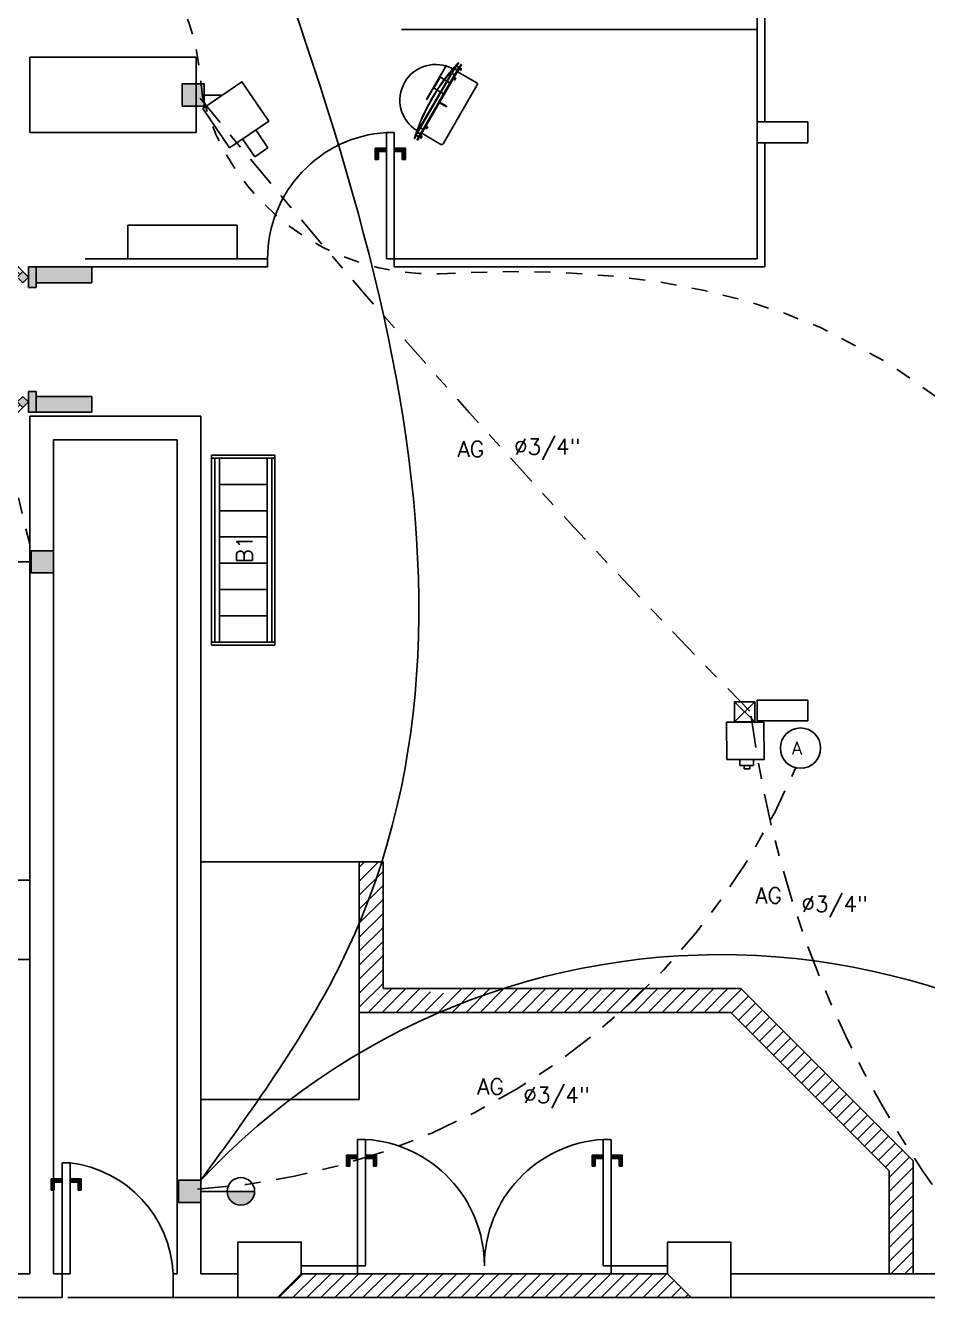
# Model space of a CAD drawing. Extents: x 16 to 124, y 36 to 90.
# Drawn here: x 51.99 to 57.68, y 36.62 to 44.65 of the extents above; entities that cross this region are included whole.
import ezdxf

# ---------------------------------------------------------------- set-up
doc = ezdxf.new("R2010")
doc.units = 0
doc.header["$LTSCALE"] = 0.02
for name, pattern in [('DASHDOT', [1, 0.5, -0.25, 0, -0.25]), ('DASHED2', [0.375, 0.25, -0.125]), ('HIDDEN', [0.375, 0.25, -0.125])]:
    doc.linetypes.add(name, pattern=pattern)
doc.layers.get('0').update_dxf_attribs({"linetype": 'CONTINUOUS'})
for name, color, linetype in [('ACESSORIOS', 6, 'CONTINUOUS'), ('ALARME', 2, 'DASHDOT'), ('ARQUITETURA20', 1, 'CONTINUOUS'), ('BLOCOS', 1, 'CONTINUOUS'), ('CAIXAS', 7, 'CONTINUOUS'), ('CAN-SENSOR', 9, 'DASHED2'), ('CANALETAS', 4, 'CONTINUOUS'), ('CODIGO', 6, 'CONTINUOUS'), ('CONDUL', 5, 'CONTINUOUS'), ('DIVISORIA', 5, 'CONTINUOUS'), ('DIVTETO', 5, 'CONTINUOUS'), ('ESQUAD-SOLID', 6, 'CONTINUOUS'), ('ESQUADRIA', 1, 'CONTINUOUS'), ('ESQUADRIA-F', 6, 'CONTINUOUS'), ('ESQUADRIAS', 1, 'CONTINUOUS'), ('ESQUADRIAS-F', 2, 'CONTINUOUS'), ('ESQUADRIAS-G', 1, 'CONTINUOUS'), ('LE', 5, 'CONTINUOUS'), ('MESAS', 1, 'CONTINUOUS'), ('PAREDES', 7, 'CONTINUOUS'), ('PELICULA', 252, 'CONTINUOUS'), ('PISO', 6, 'CONTINUOUS'), ('SINAL', 1, 'CONTINUOUS'), ('SUBPORTICO', 6, 'CONTINUOUS'), ('TOMADAS30', 5, 'CONTINUOUS')]:
    doc.layers.add(name, color=color, linetype=linetype)
doc.styles.add('ROMANS', font='simplex.shx')
pattern_1 = [(45, (32.219845, 42.122923), (-0.04419417, 0.04419417), [])]

# ---------------------------------------------------------------- blocks, each defined once
blk = doc.blocks.new('B1')
at = {"layer": 'MESAS'}
for p, q in [((-0.02, 0), (1.18, 0)), ((-0.02, 0), (-0.02, -0.4)), ((0, 0), (0, -0.4)), ((0, -0.02), (1.16, -0.02)), ((0, -0.05), (1.16, -0.05)), ((0.1657, -0.05), (0.1657, -0.35)), ((0.3314, -0.05), (0.3314, -0.35)), ((0.4971, -0.05), (0.4971, -0.35)), ((0.6629, -0.05), (0.6629, -0.35)), ((0.8286, -0.05), (0.8286, -0.35)), ((0.9943, -0.05), (0.9943, -0.35)), ((1.16, 0), (1.16, -0.4)), ((1.18, 0), (1.18, -0.4)), ((-0.02, -0.4), (1.18, -0.4)), ((0, -0.35), (1.16, -0.35)), ((0, -0.38), (1.16, -0.38))]:
    blk.add_line(p, q, dxfattribs=at)
at = {"layer": 'CODIGO', "style": 'ROMANS'}
blk.add_text('B1', height=0.1, dxfattribs=at).set_placement((0.497, -0.2579))
blk = doc.blocks.new('PORTA-GIRA')
at = {"layer": 'ESQUAD-SOLID'}
h = blk.add_hatch(color=256, dxfattribs=at)
h.paths.add_polyline_path([(0.1, 2.1667), (0.0646, 2.2021), (0.0293, 2.1667), (0.0646, 2.1314)])
h.paths.add_polyline_path([(-0.3718, 1.695), (-0.4071, 1.7303), (-0.4571, 1.6803), (-0.4571, 1.6096), (-0.4071, 1.6096), (-0.4071, 1.6596)])
h.paths.add_polyline_path([(0.4786, 2.1008, 0.012502), (0.4386, 2.1008), (0.4386, 2.001), (0.4786, 2.001)])
h.paths.add_polyline_path([(0.8525, 2.2021), (0.8172, 2.1667), (0.8525, 2.1314), (0.8879, 2.1667)])
h.paths.add_polyline_path([(1.3743, 1.6803), (1.3389, 1.7157), (1.3036, 1.6803), (1.3243, 1.6596), (1.3243, 1.6096), (1.3743, 1.6096)])
h.paths.add_polyline_path([(1.3743, 0.9925), (1.3243, 0.9925), (1.3243, 0.9425), (1.2889, 0.9071), (1.3243, 0.8718), (1.3743, 0.9218)])
h.paths.add_polyline_path([(0.8525, 0.4707), (0.8172, 0.4354), (0.8525, 0.4), (0.8879, 0.4354)])
h.paths.add_polyline_path([(0.0646, 0.4707), (0.0293, 0.4354), (0.0646, 0.4), (0.1, 0.4354)])
h.paths.add_polyline_path([(-0.3718, 0.9071), (-0.4071, 0.9425), (-0.4071, 0.9925), (-0.4571, 0.9925), (-0.4571, 0.9218), (-0.4071, 0.8718)])
h.paths.add_polyline_path([(-0.1376, 0.9337), (-0.1576, 0.9684), (-0.244, 0.9185, 0.012502), (-0.224, 0.8838)])
h.paths.add_polyline_path([(1.0748, 0.9684), (1.0548, 0.9337), (1.1412, 0.8838, 0.012502), (1.1612, 0.9185)])
h.paths.add_polyline_path([(0.5586, 1.301, 1), (0.3586, 1.301, 1)])
h.paths.add_polyline_path([(0.1, 0.35), (0, 0.35), (0, 0), (0.1, 0)])
h.paths.add_polyline_path([(0.13, 0.4), (0.0646, 0.4), (0, 0.4), (0, 0.35), (0.1, 0.35), (0.13, 0.35)])
h.paths.add_polyline_path([(0.9172, 0.4), (0.8172, 0.4), (0.7872, 0.4), (0.7872, 0.35), (0.8172, 0.35), (0.9172, 0.35)])
h.paths.add_polyline_path([(0.9172, 0.35), (0.8172, 0.35), (0.8172, 0), (0.9172, 0)])
h.paths.add_polyline_path([(0.4786, 1.4376), (0.4386, 1.4376), (0.4386, 1.399, -0.101021), (0.4786, 1.399)])
h.paths.add_polyline_path([(0.5869, 1.2501), (0.5534, 1.2694, -0.101021), (0.5334, 1.2347), (0.5669, 1.2154)])
h.paths.add_polyline_path([(0.3637, 1.2694), (0.3303, 1.2501), (0.3503, 1.2154), (0.3837, 1.2347, -0.101021)])
at = {"layer": 'ESQUADRIA'}
for p, q in [((0.0293, 2.1667), (0.0646, 2.2021)), ((0.0646, 2.2021), (0.1, 2.1667)), ((0.8525, 2.2021), (0.8172, 2.1667)), ((0.8525, 2.2021), (0.8879, 2.1667)), ((-0.3894, 1.7127), (0.047, 2.149)), ((0.0293, 2.1667), (0.0646, 2.1314)), ((0.0646, 2.1314), (0.1, 2.1667)), ((0.4386, 2.001), (0.4386, 2.101)), ((0.4386, 2.101), (0.4786, 2.101)), ((0.4786, 2.001), (0.4786, 2.101)), ((0.8172, 2.1667), (0.8525, 2.1314)), ((0.8879, 2.1667), (0.8525, 2.1314)), ((1.3212, 1.698), (0.8702, 2.149)), ((0.4386, 2.001), (0.4786, 2.001)), ((0.4586, 1.4376), (0.4586, 2.001)), ((-0.4071, 1.7303), (-0.4571, 1.6803)), ((-0.4071, 1.7303), (-0.3718, 1.695)), ((-0.3718, 1.695), (-0.4071, 1.6596)), ((1.3389, 1.7157), (1.3036, 1.6803)), ((1.3389, 1.7157), (1.3743, 1.6803)), ((-0.4571, 1.6803), (-0.4571, 1.6096)), ((-0.4071, 1.6096), (-0.4571, 1.6096)), ((-0.4321, 1.6096), (-0.4321, 0.9925)), ((-0.4071, 1.6596), (-0.4071, 1.6096)), ((1.3036, 1.6803), (1.3243, 1.6596)), ((1.3243, 1.6096), (1.3243, 1.6596)), ((1.3243, 1.6096), (1.3743, 1.6096)), ((1.3493, 0.9925), (1.3493, 1.6096)), ((1.3743, 1.6096), (1.3743, 1.6803)), ((0.4786, 1.4376), (0.4386, 1.4376)), ((0.4386, 1.399), (0.4386, 1.4376)), ((0.4786, 1.399), (0.4786, 1.4376)), ((0.3403, 1.2327), (-0.1476, 0.951)), ((0.3637, 1.2694), (0.3303, 1.2501)), ((0.3303, 1.2501), (0.3503, 1.2154)), ((0.3837, 1.2347), (0.3503, 1.2154)), ((0.5334, 1.2347), (0.5669, 1.2154)), ((0.5534, 1.2694), (0.5869, 1.2501)), ((0.5669, 1.2154), (0.5869, 1.2501)), ((0.5769, 1.2327), (1.0648, 0.951)), ((-0.4571, 0.9925), (-0.4571, 0.9218)), ((-0.4071, 0.9925), (-0.4571, 0.9925)), ((-0.4071, 0.9925), (-0.4071, 0.9425)), ((-0.1576, 0.9684), (-0.2442, 0.9184)), ((-0.1576, 0.9684), (-0.1376, 0.9337)), ((1.0548, 0.9337), (1.0748, 0.9684)), ((1.0748, 0.9684), (1.1614, 0.9184)), ((1.3243, 0.9425), (1.3243, 0.9925)), ((1.3243, 0.9925), (1.3743, 0.9925)), ((1.3743, 0.9218), (1.3743, 0.9925)), ((-0.4071, 0.8718), (-0.4571, 0.9218)), ((-0.3718, 0.9071), (-0.4071, 0.9425)), ((-0.3718, 0.9071), (-0.4071, 0.8718)), ((-0.3894, 0.8894), (0.047, 0.453)), ((-0.2442, 0.9184), (-0.2242, 0.8837)), ((-0.1376, 0.9337), (-0.2242, 0.8837)), ((0.8702, 0.453), (1.3066, 0.8894)), ((1.0548, 0.9337), (1.1414, 0.8837)), ((1.1414, 0.8837), (1.1614, 0.9184)), ((1.2889, 0.9071), (1.3243, 0.9425)), ((1.2889, 0.9071), (1.3243, 0.8718)), ((1.3243, 0.8718), (1.3743, 0.9218)), ((0.0646, 0.4707), (0.0293, 0.4354)), ((0.0646, 0.4), (0.0293, 0.4354)), ((0.1, 0.4354), (0.0646, 0.4707)), ((0.1, 0.4354), (0.0646, 0.4)), ((0.8172, 0.4354), (0.8525, 0.4707)), ((0.8172, 0.4354), (0.8525, 0.4)), ((0.8525, 0.4707), (0.8879, 0.4354)), ((0.8525, 0.4), (0.8879, 0.4354)), ((0, 0), (0, 0.4)), ((0, 0.4), (0.1, 0.4)), ((0, 0.35), (0.1, 0.35)), ((0.0646, 0.4), (0.13, 0.4)), ((0.1, 0), (0.1, 0.35)), ((0.1, 0.35), (0.13, 0.35)), ((0.13, 0.35), (0.13, 0.4)), ((0.7872, 0.35), (0.7872, 0.4)), ((0.8525, 0.4), (0.7872, 0.4)), ((0.8172, 0.35), (0.7872, 0.35)), ((0.8172, 0.4), (0.9172, 0.4)), ((0.8172, 0), (0.8172, 0.35)), ((0.8172, 0.35), (0.9172, 0.35)), ((0.9172, 0), (0.9172, 0.4)), ((0, 0), (0.1, 0)), ((0.8172, 0), (0.9172, 0))]:
    blk.add_line(p, q, dxfattribs=at)
blk.add_circle((0.4586, 1.301), 0.1, dxfattribs=at)
at = {"layer": 'ESQUADRIA-F'}
for p, q in [((-0.4071, 1.7303), (0.0293, 2.1667)), ((-0.3718, 1.695), (0.0646, 2.1314)), ((1.3036, 1.6803), (0.8525, 2.1314)), ((1.3389, 1.7157), (0.8879, 2.1667)), ((0.4386, 2.001), (0.4386, 1.4376)), ((0.4786, 2.001), (0.4786, 1.4376)), ((-0.4571, 1.6096), (-0.4571, 0.9925)), ((-0.4071, 1.6096), (-0.4071, 0.9925)), ((1.3243, 0.9925), (1.3243, 1.6096)), ((1.3743, 0.9925), (1.3743, 1.6096)), ((-0.1576, 0.9684), (0.3303, 1.2501)), ((-0.1376, 0.9337), (0.3503, 1.2154)), ((0.5669, 1.2154), (1.0548, 0.9337)), ((0.5869, 1.2501), (1.0748, 0.9684)), ((-0.3718, 0.9071), (0.0646, 0.4707)), ((0.8525, 0.4707), (1.2889, 0.9071)), ((-0.4071, 0.8718), (0.0293, 0.4354)), ((0.8879, 0.4354), (1.3243, 0.8718))]:
    blk.add_line(p, q, dxfattribs=at)
at = {"layer": 'PISO', "linetype": 'HIDDEN'}
blk.add_circle((0.4586, 1.301), 0.8, dxfattribs=at)
blk = doc.blocks.new('A$C7B783AE8')
at = {"layer": 'ESQUADRIAS-F'}
blk.add_arc((-0.0332, 0.7376), 0.7384, 272.57372, 353.18409, dxfattribs=at)
at = {"layer": 'ESQUADRIAS-G'}
for p, q in [((0.5284, 0.75), (0.5284, 0.77)), ((0.5284, 0.77), (0.5984, 0.77)), ((0.5284, 0.75), (0.5784, 0.75)), ((0.5784, 0.7), (0.5784, 0.75)), ((0.5984, 0.7), (0.5984, 0.77)), ((0, 0.7), (0.7, 0.7)), ((0, 0.65), (0, 0.7)), ((0, 0.65), (0.7, 0.65)), ((0.5784, 0.65), (0.5784, 0.6)), ((0.5984, 0.65), (0.5984, 0.58)), ((0.7, 0.65), (0.7, 0.7)), ((0.5284, 0.6), (0.5784, 0.6)), ((0.5284, 0.6), (0.5284, 0.58)), ((0.5284, 0.58), (0.5984, 0.58))]:
    blk.add_line(p, q, dxfattribs=at)
for points in [[(0.5284, 0.75), (0.5784, 0.75), (0.5284, 0.77), (0.5984, 0.77)], [(0.5984, 0.7), (0.5984, 0.77), (0.5784, 0.7), (0.5784, 0.75)], [(0.5984, 0.58), (0.5984, 0.65), (0.5784, 0.6), (0.5784, 0.65)], [(0.5284, 0.58), (0.5984, 0.58), (0.5284, 0.6), (0.5784, 0.6)]]:
    blk.add_solid(points, dxfattribs=at)
blk = doc.blocks.new('SV')
at = {"layer": 'ACESSORIOS'}
blk.add_lwpolyline([(0, 0), (0, -0.5), (0.4, -0.5), (0.4, 0)], close=True, dxfattribs=at)
at = {"layer": 'CODIGO', "style": 'ROMANS'}
blk.add_text('SV', height=0.1, dxfattribs=at).set_placement((0.107, -0.3031))
blk = doc.blocks.new('A$C05567B69')
at = {"layer": 'ESQUADRIAS-F'}
blk.add_arc((0.8, 0), 0.8, 93.58332, 180, dxfattribs=at)
at = {"layer": 'ESQUADRIAS-G'}
for p, q in [((0.75, 0), (0.75, 0.7984)), ((0.75, 0.7984), (0.8, 0.7984)), ((0.8, 0), (0.8, 0.7984)), ((0.68, 0.6284), (0.68, 0.6984)), ((0.75, 0.6984), (0.68, 0.6984)), ((0.7, 0.6284), (0.7, 0.6784)), ((0.75, 0.6784), (0.7, 0.6784)), ((0.8, 0.6984), (0.87, 0.6984)), ((0.8, 0.6784), (0.85, 0.6784)), ((0.85, 0.6284), (0.85, 0.6784)), ((0.87, 0.6284), (0.87, 0.6984)), ((0.7, 0.6284), (0.68, 0.6284)), ((0.85, 0.6284), (0.87, 0.6284)), ((0.75, 0), (0.8, 0))]:
    blk.add_line(p, q, dxfattribs=at)
for points in [[(0.68, 0.6984), (0.75, 0.6984), (0.7, 0.6784), (0.75, 0.6784)], [(0.68, 0.6284), (0.68, 0.6984), (0.7, 0.6284), (0.7, 0.6784)], [(0.8, 0.6984), (0.87, 0.6984), (0.8, 0.6784), (0.85, 0.6784)], [(0.85, 0.6284), (0.85, 0.6784), (0.87, 0.6284), (0.87, 0.6984)]]:
    blk.add_solid(points, dxfattribs=at)
blk = doc.blocks.new('A$C1F7A7F6D')
at = {"layer": 'SINAL'}
for p, q in [((0.0607, 0.4049), (0.4907, 0.4049)), ((0.0507, 0.2549), (0.0507, 0.3949)), ((0.5007, 0.2549), (0.5007, 0.3949)), ((0.0232, 0.2504), (0.0029, 0.2504)), ((0.0032, 0.2549), (0.5484, 0.2549)), ((0.0032, 0.2519), (0.0032, 0.2534)), ((0.0032, 0.2534), (0.5482, 0.2534)), ((0.0411, 0.2519), (0.0032, 0.2519)), ((0.0207, 0.2669), (0.0357, 0.2669)), ((0.0207, 0.2669), (0.0207, 0.2629)), ((0.0207, 0.2629), (0.0357, 0.2629)), ((0.0207, 0.2589), (0.0207, 0.2549)), ((0.0207, 0.2589), (0.0357, 0.2589)), ((0.0207, 0.2549), (0.0357, 0.2549)), ((0.0223, 0.2483), (0.0223, 0.2303)), ((0.0232, 0.2504), (0.0232, 0.2519)), ((0.0413, 0.2493), (0.0233, 0.2493)), ((0.0413, 0.2483), (0.0233, 0.2483)), ((0.0233, 0.2483), (0.0233, 0.2303)), ((0.0257, 0.251), (0.025, 0.2519)), ((0.0257, 0.2629), (0.0257, 0.2589)), ((0.0257, 0.2519), (0.0257, 0.2504)), ((0.0257, 0.2504), (0.0307, 0.2504)), ((0.0307, 0.2629), (0.0307, 0.2589)), ((0.0307, 0.2519), (0.0307, 0.2504)), ((0.0307, 0.251), (0.0315, 0.2519)), ((0.0357, 0.2669), (0.0357, 0.2629)), ((0.0357, 0.2589), (0.0357, 0.2549)), ((0.0426, 0.2493), (0.0413, 0.2493)), ((0.0413, 0.2483), (0.0413, 0.2303)), ((0.0423, 0.2483), (0.0423, 0.2303)), ((0.0441, 0.2504), (0.0426, 0.2504)), ((0.0426, 0.2247), (0.0426, 0.2504)), ((0.0426, 0.2293), (0.0426, 0.2504)), ((0.0441, 0.2244), (0.0441, 0.2504)), ((0.0777, 0.2493), (0.0441, 0.2493)), ((0.0507, 0.2493), (0.0507, 0.2534)), ((0.0777, 0.2263), (0.0777, 0.2523)), ((0.0957, 0.2523), (0.0777, 0.2523)), ((0.0777, 0.2493), (0.4737, 0.2493)), ((0.0907, 0.2669), (0.1057, 0.2669)), ((0.0907, 0.2669), (0.0907, 0.2629)), ((0.0907, 0.2629), (0.1057, 0.2629)), ((0.0907, 0.2589), (0.0907, 0.2549)), ((0.0907, 0.2589), (0.1057, 0.2589)), ((0.0907, 0.2549), (0.1057, 0.2549)), ((0.0957, 0.2525), (0.0949, 0.2534)), ((0.0957, 0.2629), (0.0957, 0.2589)), ((0.0957, 0.2534), (0.0957, 0.2504)), ((0.0957, 0.2504), (0.1007, 0.2504)), ((0.1007, 0.2629), (0.1007, 0.2589)), ((0.1007, 0.2534), (0.1007, 0.2504)), ((0.1007, 0.2525), (0.1015, 0.2534)), ((0.4506, 0.2523), (0.1007, 0.2523)), ((0.1057, 0.2669), (0.1057, 0.2629)), ((0.1057, 0.2589), (0.1057, 0.2549)), ((0.2742, 0.3049), (0.2772, 0.3049)), ((0.2742, 0.2549), (0.2742, 0.3049)), ((0.2772, 0.2549), (0.2772, 0.3049)), ((0.4456, 0.2669), (0.4456, 0.2629)), ((0.4606, 0.2669), (0.4456, 0.2669)), ((0.4606, 0.2629), (0.4456, 0.2629)), ((0.4456, 0.2589), (0.4456, 0.2549)), ((0.4606, 0.2589), (0.4456, 0.2589)), ((0.4606, 0.2549), (0.4456, 0.2549)), ((0.4506, 0.2525), (0.4499, 0.2534)), ((0.4506, 0.2629), (0.4506, 0.2589)), ((0.4506, 0.2534), (0.4506, 0.2504)), ((0.4556, 0.2504), (0.4506, 0.2504)), ((0.4556, 0.2629), (0.4556, 0.2589)), ((0.4556, 0.2525), (0.4564, 0.2534)), ((0.4556, 0.2534), (0.4556, 0.2504)), ((0.4737, 0.2523), (0.4556, 0.2523)), ((0.4606, 0.2669), (0.4606, 0.2629)), ((0.4606, 0.2589), (0.4606, 0.2549)), ((0.4737, 0.2263), (0.4737, 0.2523)), ((0.5072, 0.2493), (0.4737, 0.2493)), ((0.5007, 0.2493), (0.5007, 0.2534)), ((0.5072, 0.2504), (0.5087, 0.2504)), ((0.5072, 0.2244), (0.5072, 0.2504)), ((0.5087, 0.2247), (0.5087, 0.2504)), ((0.5087, 0.2293), (0.5087, 0.2504)), ((0.5101, 0.2493), (0.5087, 0.2493)), ((0.5091, 0.2483), (0.5091, 0.2303)), ((0.5101, 0.2493), (0.5281, 0.2493)), ((0.5101, 0.2483), (0.5281, 0.2483)), ((0.5101, 0.2483), (0.5101, 0.2303)), ((0.5102, 0.2519), (0.5482, 0.2519)), ((0.5306, 0.2669), (0.5156, 0.2669)), ((0.5156, 0.2669), (0.5156, 0.2629)), ((0.5306, 0.2629), (0.5156, 0.2629)), ((0.5156, 0.2589), (0.5156, 0.2549)), ((0.5306, 0.2589), (0.5156, 0.2589)), ((0.5306, 0.2549), (0.5156, 0.2549)), ((0.5206, 0.251), (0.5198, 0.2519)), ((0.5206, 0.2629), (0.5206, 0.2589)), ((0.5206, 0.2519), (0.5206, 0.2504)), ((0.5256, 0.2504), (0.5206, 0.2504)), ((0.5256, 0.2629), (0.5256, 0.2589)), ((0.5256, 0.251), (0.5264, 0.2519)), ((0.5256, 0.2519), (0.5256, 0.2504)), ((0.5281, 0.2483), (0.5281, 0.2303)), ((0.5282, 0.2504), (0.5282, 0.2519)), ((0.5282, 0.2504), (0.5484, 0.2504)), ((0.5291, 0.2483), (0.5291, 0.2303)), ((0.5306, 0.2669), (0.5306, 0.2629)), ((0.5306, 0.2589), (0.5306, 0.2549)), ((0.5482, 0.2519), (0.5482, 0.2534)), ((0.002, 0.2329), (0.0017, 0.2315)), ((0.0219, 0.2302), (0.0216, 0.2288)), ((0.0413, 0.2303), (0.0233, 0.2303)), ((0.0413, 0.2293), (0.0233, 0.2293)), ((0.0426, 0.2293), (0.0413, 0.2293)), ((0.0441, 0.2293), (0.0426, 0.2293)), ((0.0777, 0.2293), (0.0441, 0.2293)), ((0.0507, 0.225), (0.0507, 0.2293)), ((0.0507, 0.1749), (0.3007, 0.1749)), ((0.0507, 0.1734), (0.0507, 0.1749)), ((0.0507, 0.1734), (0.3007, 0.1734)), ((0.0777, 0.2293), (0.4737, 0.2293)), ((0.4737, 0.2263), (0.0777, 0.2263)), ((0.1357, 0.1992), (0.1357, 0.2263)), ((0.1357, 0.1749), (0.1357, 0.1992)), ((0.2157, 0.1769), (0.1357, 0.1769)), ((0.2157, 0.1992), (0.2157, 0.2263)), ((0.2157, 0.1749), (0.2157, 0.1992)), ((0.3007, 0.1734), (0.3007, 0.1749)), ((0.5072, 0.2293), (0.4737, 0.2293)), ((0.5007, 0.225), (0.5007, 0.2293)), ((0.5101, 0.2293), (0.5087, 0.2293)), ((0.5101, 0.2303), (0.5281, 0.2303)), ((0.5101, 0.2293), (0.5281, 0.2293)), ((0.5294, 0.2302), (0.5298, 0.2288)), ((0.5493, 0.2329), (0.5496, 0.2315))]:
    blk.add_line(p, q, dxfattribs=at)
at = {"layer": 'SINAL', "linetype": 'Continuous'}
for p, q in [((0.1357, 0.2263), (0.1357, 0.2493)), ((0.2157, 0.2263), (0.2157, 0.2493))]:
    blk.add_line(p, q, dxfattribs=at)
at = {"layer": 'SINAL'}
for centre, radius, start, end in [((0.0607, 0.3949), 0.01, 90, 180), ((0.4907, 0.3949), 0.01, 360, 90), ((0.0029, 0.2527), 0.00225, 90, 270), ((0.0233, 0.2483), 0.001, 90, 180), ((0.0411, 0.2504), 0.003, 0, 90), ((0.0411, 0.2504), 0.0015, 0, 90), ((0.0413, 0.2483), 0.001, 0, 90), ((0.5102, 0.2504), 0.003, 90, 180), ((0.5102, 0.2504), 0.0015, 90, 180), ((0.5101, 0.2483), 0.001, 90, 180), ((0.5281, 0.2483), 0.001, 0, 90), ((0.5484, 0.2527), 0.00225, 270, 90), ((0.0022, 0.2321), 0.00228, 87.22519, 247.84309), ((0.2753, 1.4722), 1.2722, 257.5301, 261.56597), ((0.2753, 1.4722), 1.2707, 257.5301, 261.55595), ((0.2761, 1.4722), 1.2692, 257.53008, 259.39915), ((0.2761, 1.4722), 1.2677, 257.53008, 258.434), ((0.0233, 0.2303), 0.001, 180, 270), ((0.0413, 0.2303), 0.001, 270, 360), ((0.0426, 0.2244), 0.0015, 259.46803, 0), ((0.2757, 0.225), 0.225, 180, 180.89106), ((0.2757, 0.225), 0.225, 181.28053, 358.75674), ((0.2753, 1.4722), 1.2707, 261.55595, 282.4699), ((0.2753, 1.4722), 1.2722, 261.56597, 282.4699), ((0.2757, 0.225), 0.225, 359.1462, 360), ((0.5087, 0.2244), 0.0015, 180, 245.32932), ((0.2753, 1.4722), 1.2692, 280.60085, 282.46992), ((0.5101, 0.2303), 0.001, 180, 270), ((0.5281, 0.2303), 0.001, 270, 0), ((0.2753, 1.4722), 1.2677, 281.566, 282.46992), ((0.5491, 0.2321), 0.00228, 292.15691, 92.77481)]:
    blk.add_arc(centre, radius, start, end, dxfattribs=at)

msp = doc.modelspace()

# ---------------------------------------------------------------- hatches: boundary and pattern name
at = {"layer": 'CAIXAS'}
for points in [[(52.978, 44.28244), (52.978, 44.14244), (53.118, 44.14244), (53.118, 44.28244)], [(52.16572, 41.19587), (52.16572, 41.33587), (52.02572, 41.33587), (52.02572, 41.19587)], [(53.09572, 37.22198), (53.09572, 37.36198), (52.95572, 37.36198), (52.95572, 37.22198)], [(53.43555, 37.29198), (53.26148, 37.29198, 1.0000002)]]:
    msp.add_hatch(color=256, dxfattribs=at).paths.add_polyline_path(points)
at = {"layer": 'PELICULA'}
h = msp.add_hatch(dxfattribs=at)
h.set_pattern_fill('ANSI31', color=256, scale=0.5, style=0)
h.set_pattern_definition(pattern_1)
h.paths.add_polyline_path([(55.32234, 38.57198), (55.32234, 38.42198), (56.44128, 38.42198), (57.44128, 37.42198), (57.44128, 36.77198), (57.59128, 36.77198), (57.59128, 37.48411), (56.50341, 38.57198)])
h.paths.add_polyline_path([(54.66873, 38.57198, -0.4494468), (54.51916, 38.57198), (54.24572, 38.57198), (54.24572, 39.37198), (54.09572, 39.37198), (54.09572, 38.42198), (55.32234, 38.42198), (55.32234, 38.57198)])
h = msp.add_hatch(dxfattribs=at)
h.set_pattern_fill('ANSI31,_O', color=256, scale=0.5)
h.set_pattern_definition(pattern_1)
h.paths.add_polyline_path([(56.19128, 36.62198), (56.04128, 36.77198), (55.68528, 36.77198), (54.08528, 36.77198), (53.72928, 36.77198), (53.57928, 36.62198)])

# ---------------------------------------------------------------- linework, layer by layer
at = {"layer": 'ALARME', "ltscale": 20}
for centre, radius, start, end in [((97.00366, 80.07482), 56.70801, 219.252734, 224.532849), ((63.17537, 41.14229), 6.65964, 187.334806, 220.168491), ((52.80022, 41.70617), 4.40897, 273.58051, 336.7144)]:
    msp.add_arc(centre, radius, start, end, dxfattribs=at)
at = {"layer": 'CAIXAS'}
for p, q in [((53.118, 44.21244), (53.23033, 44.21244)), ((53.35957, 43.93572), (53.43636, 43.82357)), ((53.44209, 43.99221), (53.51887, 43.88006)), ((53.43636, 43.82357), (53.51887, 43.88006)), ((52.02572, 41.26587), (51.91338, 41.26587)), ((53.43555, 37.29198), (53.09572, 37.29198))]:
    msp.add_line(p, q, dxfattribs=at)
for points in [[(53.118, 44.14244), (52.978, 44.14244), (52.978, 44.28244), (53.118, 44.28244)], [(53.27706, 43.87922), (53.10758, 44.12676), (53.35512, 44.29624), (53.5246, 44.0487)], [(52.02572, 41.33587), (52.16572, 41.33587), (52.16572, 41.19587), (52.02572, 41.19587)], [(52.95572, 37.36198), (53.09572, 37.36198), (53.09572, 37.22198), (52.95572, 37.22198)]]:
    msp.add_lwpolyline(points, close=True, dxfattribs=at)
msp.add_circle((53.34851, 37.29198), 0.08703, dxfattribs=at)
at = {"layer": 'CAN-SENSOR'}
for centre, radius, start, end in [((28.32463, 35.73091), 24.35482, 13.407006, 25.82898), ((54.55457, 44.58039), 1.49623, 194.596376, 271.828026)]:
    msp.add_arc(centre, radius, start, end, dxfattribs=at)
msp.add_spline([(53.10663, 44.20332), (52.92567, 44.84631), (52.42395, 45.15488), (51.81931, 45.30916), (50.19107, 46.37835)], degree=3, dxfattribs=at)
msp.add_open_spline([(54.6023, 43.08492), (58.79196, 43.32916), (58.51458, 40.31909), (60.44636, 39.51198)], degree=3, dxfattribs=at)
at = {"layer": 'CANALETAS'}
msp.add_arc((56.37559, 34.29851), 4.48802, 37.256562, 136.953932, dxfattribs=at)
msp.add_spline([(53.09572, 37.36198), (53.96225, 38.69493), (52.91636, 46.81417)], degree=3, dxfattribs=at)
at = {"layer": 'CONDUL'}
for p, q in [((56.46479, 40.38265), (56.59263, 40.38265)), ((56.59263, 40.25685), (56.46479, 40.38265)), ((56.59263, 40.38265), (56.46479, 40.25685)), ((56.46479, 40.25685), (56.46479, 40.38265)), ((56.59263, 40.38265), (56.59263, 40.25685)), ((56.59263, 40.25685), (56.46479, 40.25685))]:
    msp.add_line(p, q, dxfattribs=at)
at = {"layer": 'DIVISORIA'}
for p, q in [((56.60636, 47.5625), (56.60636, 44.0425)), ((56.65636, 47.5625), (56.65636, 44.0425)), ((54.36311, 44.62698), (56.60636, 44.62698)), ((56.60636, 43.17791), (56.60636, 43.91195)), ((56.65636, 43.12791), (56.65636, 43.91195)), ((52.63459, 43.39195), (53.32439, 43.39195)), ((52.63459, 43.17791), (52.63459, 43.39195)), ((53.32439, 43.17791), (53.32439, 43.39195)), ((52.36602, 43.17791), (53.517, 43.17791)), ((52.36602, 43.12791), (53.517, 43.12791)), ((54.317, 43.17791), (56.60636, 43.17791)), ((54.317, 43.12791), (56.65636, 43.12791))]:
    msp.add_line(p, q, dxfattribs=at)
at = {"layer": 'DIVTETO'}
for p, q in [((53.517, 43.17791), (53.517, 43.12791)), ((54.317, 43.17791), (54.317, 43.12791))]:
    msp.add_line(p, q, dxfattribs=at)
at = {"layer": 'ESQUADRIAS'}
for p, q in [((53.72928, 36.82198), (54.08528, 36.82198)), ((54.08528, 36.77198), (54.08528, 36.82198)), ((55.68528, 36.82198), (56.04128, 36.82198)), ((55.68528, 36.77198), (55.68528, 36.82198)), ((53.72928, 36.77198), (54.08528, 36.77198)), ((55.68528, 36.77198), (56.04128, 36.77198)), ((53.57928, 36.62198), (56.19128, 36.62198)), ((53.57928, 36.62198), (56.19128, 36.62198)), ((53.57928, 36.62198), (56.19128, 36.62198))]:
    msp.add_line(p, q, dxfattribs=at)
at = {"layer": 'LE', "linetype": 'ByBlock'}
msp.add_circle((56.88077, 40.09012), 0.12709, dxfattribs=at)
at = {"layer": 'PAREDES'}
for p, q in [((52.01572, 43.97587), (52.01572, 44.45198)), ((53.06643, 44.45198), (52.01572, 44.45198)), ((53.06643, 43.97587), (53.06643, 44.45198)), ((56.60636, 43.9125), (56.60636, 44.0425)), ((56.60636, 44.0425), (56.92636, 44.0425)), ((56.92636, 43.9125), (56.92636, 44.0425)), ((52.01572, 43.97587), (53.06643, 43.97587)), ((56.60636, 43.91195), (56.92636, 43.91195)), ((52.01572, 36.77198), (52.01572, 42.18587)), ((52.01572, 42.18587), (53.09572, 42.18587)), ((53.09572, 36.77198), (53.09572, 42.18587)), ((52.16572, 36.77198), (52.16572, 42.03587)), ((52.16572, 42.03587), (52.94572, 42.03587)), ((52.94572, 36.77198), (52.94572, 42.03587)), ((56.60636, 40.26198), (56.60636, 40.39195)), ((56.60636, 40.39195), (56.92636, 40.39195)), ((56.92636, 40.26198), (56.92636, 40.39195)), ((56.60636, 40.26198), (56.92636, 40.26198)), ((48.38636, 36.77198), (52.01572, 36.77198)), ((52.16572, 36.77198), (52.25636, 36.77198)), ((52.22092, 36.77198), (52.22092, 36.62198)), ((52.92092, 36.77198), (52.94572, 36.77198)), ((52.92092, 36.77198), (52.92092, 36.62198)), ((53.09572, 36.77198), (53.32928, 36.77198)), ((53.32928, 36.77198), (53.32928, 36.62198)), ((59.15636, 36.77198), (56.44128, 36.77198)), ((56.44128, 36.62198), (56.44128, 36.77198)), ((48.23636, 36.62198), (52.22092, 36.62198)), ((52.95636, 36.62198), (53.32928, 36.62198)), ((56.44128, 36.62198), (59.15636, 36.62198))]:
    msp.add_line(p, q, dxfattribs=at)
at = {"layer": 'PISO'}
for p, q in [((53.09572, 39.37198), (54.24572, 39.37198)), ((54.09572, 37.87198), (54.09572, 39.37198)), ((54.24572, 38.57198), (54.24572, 39.37198)), ((54.24572, 38.57198), (56.50341, 38.57198)), ((56.50341, 38.57198), (57.59128, 37.48411)), ((54.09572, 38.42198), (56.44128, 38.42198)), ((56.44128, 38.42198), (57.44128, 37.42198)), ((53.09572, 37.87198), (54.09572, 37.87198)), ((57.44128, 36.77198), (57.44128, 37.42198)), ((57.59128, 36.77198), (57.59128, 37.48411)), ((54.08528, 36.77198), (55.68528, 36.77198)), ((52.25636, 36.62198), (52.95636, 36.62198))]:
    msp.add_line(p, q, dxfattribs=at)
at = {"layer": 'SUBPORTICO'}
for points in [[(53.32928, 36.62198), (53.32928, 36.97198), (53.72928, 36.97198), (53.72928, 36.77198), (53.57928, 36.62198)], [(53.32928, 36.62198), (53.32928, 36.97198), (53.72928, 36.97198), (53.72928, 36.77198), (53.57928, 36.62198)], [(56.44128, 36.62198), (56.44128, 36.97198), (56.04128, 36.97198), (56.04128, 36.77198), (56.19128, 36.62198)], [(56.44128, 36.62198), (56.44128, 36.97198), (56.04128, 36.97198), (56.04128, 36.77198), (56.19128, 36.62198)]]:
    msp.add_lwpolyline(points, close=True, dxfattribs=at)
at = {"layer": 'TOMADAS30'}
for p, q in [((56.64965, 40.25433), (56.41448, 40.25356)), ((56.41448, 40.25356), (56.41525, 40.01817)), ((56.65041, 40.01894), (56.64965, 40.25433)), ((56.41525, 40.01817), (56.65041, 40.01894)), ((56.49832, 40.019), (56.58317, 40.01927)), ((56.49845, 39.9798), (56.49832, 40.019)), ((56.58317, 40.01927), (56.5833, 39.98007)), ((56.5833, 39.98007), (56.49845, 39.9798)), ((56.52456, 39.97988), (56.56046, 39.98)), ((56.52462, 39.96028), (56.52456, 39.97988)), ((56.56052, 39.9604), (56.52462, 39.96028)), ((56.56046, 39.98), (56.56052, 39.9604))]:
    msp.add_line(p, q, dxfattribs=at)

# ---------------------------------------------------------------- block references
at = {"rotation": 180}
msp.add_blockref('SV', (52.01726, 38.75586), dxfattribs=at)
at = {"layer": 'ACESSORIOS', "xscale": -1, "rotation": 89.99999999999977}
msp.add_blockref('PORTA-GIRA', (52.40749, 43.12791), dxfattribs=at)
at = {"layer": 'BLOCOS', "rotation": 90}
msp.add_blockref('B1', (53.16353, 40.75997), dxfattribs=at)
at = {"layer": 'PISO'}
for p in [(53.517, 43.17791), (54.88528, 36.82198)]:
    msp.add_blockref('A$C05567B69', p, dxfattribs=at)
at = {"layer": 'PISO', "xscale": -1}
msp.add_blockref('A$C05567B69', (54.88528, 36.82198), dxfattribs=at)
at = {"layer": 'PISO', "rotation": 90}
msp.add_blockref('A$C7B783AE8', (52.92092, 36.77198), dxfattribs=at)
at = {"layer": 'SINAL', "rotation": 239.8250146894538}
msp.add_blockref('A$C1F7A7F6D', (54.5212, 44.53204), dxfattribs=at)

# ---------------------------------------------------------------- texts
at = {"layer": 'ARQUITETURA20', "style": 'ROMANS'}
for s, p in [('AG', (54.71666, 41.92811)), ('%%C3/4"', (55.07248, 41.94334)), ('AG', (56.59596, 39.10998)), ('%%C3/4"', (56.88625, 39.05631)), ('AG', (54.84067, 37.90404)), ('%%C3/4"', (55.13096, 37.85036))]:
    msp.add_text(s, height=0.10001, dxfattribs=at).set_placement(p)
at = {"layer": 'LE', "linetype": 'ByBlock', "style": 'ROMANS'}
msp.add_text('A', height=0.08055, dxfattribs=at).set_placement((56.82738, 40.04985))

doc.saveas('drawing.dxf')
